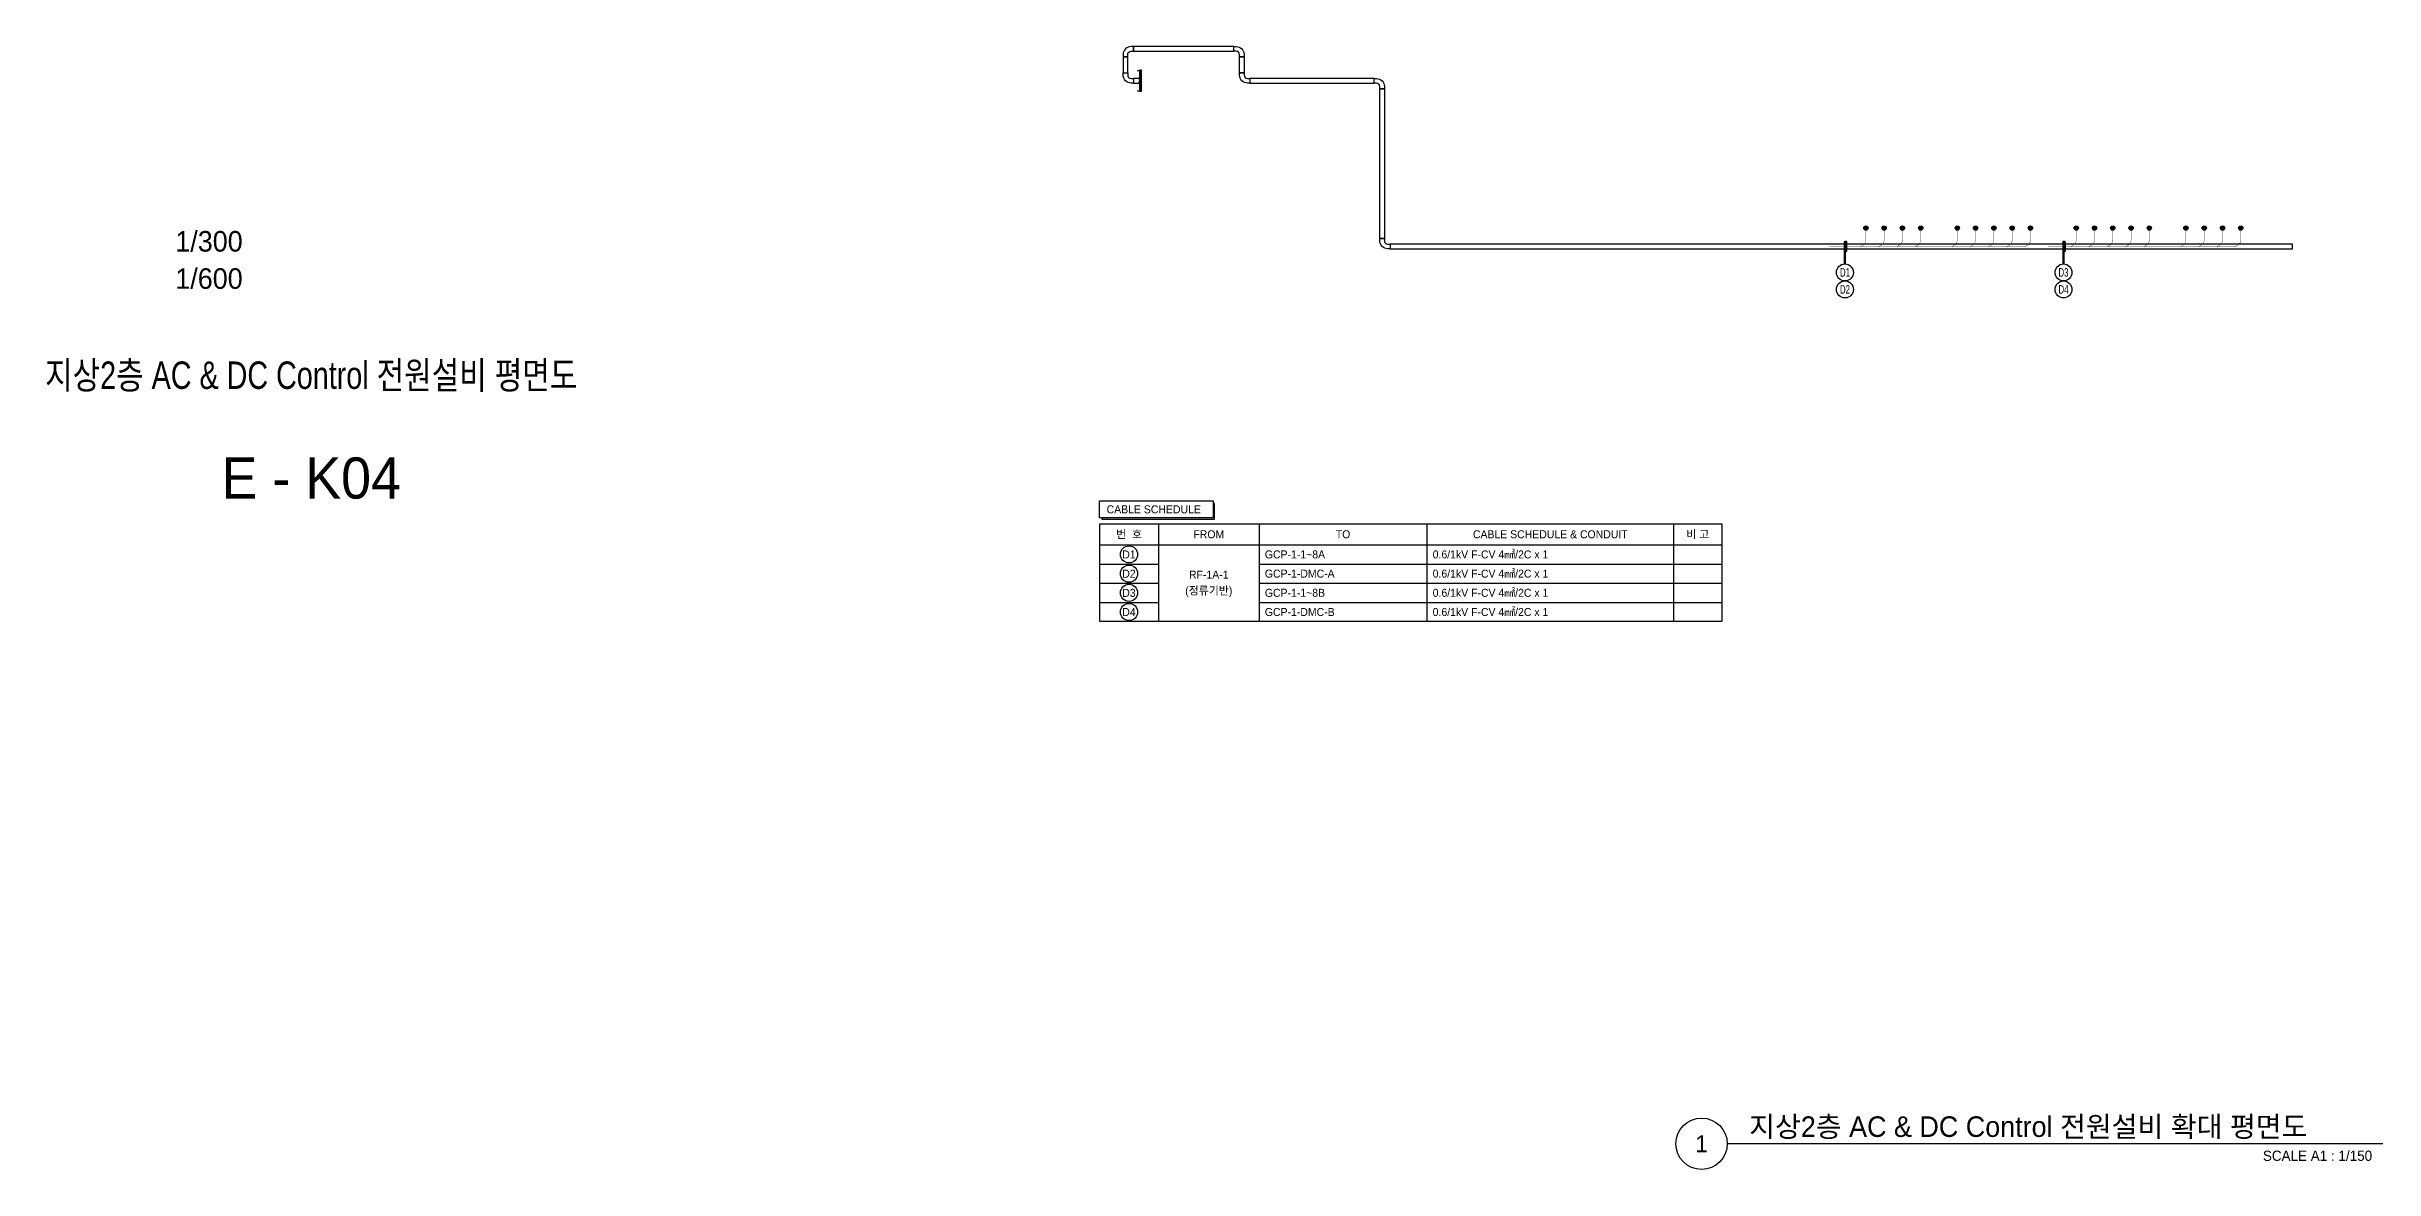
# Model space of a CAD drawing. Header units: millimetres. Extents: x 51585 to 374593, y 4425 to 1197630.
# Drawn here: x 221674 to 323495, y 182625 to 231775 of the extents above; entities that cross this region are included whole.
import ezdxf
from ezdxf.enums import TextEntityAlignment as Align

# ---------------------------------------------------------------- set-up
doc = ezdxf.new("R2010")
doc.units = ezdxf.units.MM
doc.header["$LTSCALE"] = 50
for name, color, linetype in [('-----26 Electrical Cable Tray_CONT', 3, 'Continuous'), ('-----29 Indicator', 1, 'Continuous'), ('-----30 Text', 2, 'Continuous'), ('-----41 Drawing Title', 2, 'Continuous'), ('-----42 Drawing Number', 2, 'Continuous'), ('-----43 Drawing Scale', 3, 'Continuous'), ('DC CONTROL CABLE', 1, 'Continuous')]:
    doc.layers.add(name, color=color, linetype=linetype)
doc.styles.add('ELEC', font='')
doc.styles.add('X-PLAN$0$ELEC', font='malgun.ttf')
doc.styles.add('돋움', font='')
doc.styles.get('ELEC').set_extended_font_data('Dotum')
doc.styles.get('돋움').set_extended_font_data('Dotum')

msp = doc.modelspace()

# ---------------------------------------------------------------- hatches: boundary and pattern name
at = {"layer": 'DC CONTROL CABLE', "linetype": 'Continuous'}
h = msp.add_hatch(color=256, dxfattribs=at)
edge = h.paths.add_edge_path()
edge.add_arc((301250, 223827), 93.6, 270, 630, ccw=False)
h = msp.add_hatch(color=256, dxfattribs=at)
edge = h.paths.add_edge_path()
edge.add_arc((302050, 223827), 93.6, 270, 630, ccw=False)
h = msp.add_hatch(color=256, dxfattribs=at)
edge = h.paths.add_edge_path()
edge.add_arc((302850, 223827), 93.6, 270, 630, ccw=False)
h = msp.add_hatch(color=256, dxfattribs=at)
edge = h.paths.add_edge_path()
edge.add_arc((303650, 223827), 93.6, 270, 630, ccw=False)
h = msp.add_hatch(color=256, dxfattribs=at)
edge = h.paths.add_edge_path()
edge.add_arc((305250, 223827), 93.6, 270, 630, ccw=False)
h = msp.add_hatch(color=256, dxfattribs=at)
edge = h.paths.add_edge_path()
edge.add_arc((306050, 223827), 93.6, 270, 630, ccw=False)
h = msp.add_hatch(color=256, dxfattribs=at)
edge = h.paths.add_edge_path()
edge.add_arc((306850, 223827), 93.6, 270, 630, ccw=False)
h = msp.add_hatch(color=256, dxfattribs=at)
edge = h.paths.add_edge_path()
edge.add_arc((307650, 223827), 93.6, 270, 630, ccw=False)
h = msp.add_hatch(color=256, dxfattribs=at)
edge = h.paths.add_edge_path()
edge.add_arc((308450, 223827), 93.6, 270, 630, ccw=False)
h = msp.add_hatch(color=256, dxfattribs=at)
edge = h.paths.add_edge_path()
edge.add_arc((310450, 223827), 93.6, 270, 630, ccw=False)
h = msp.add_hatch(color=256, dxfattribs=at)
edge = h.paths.add_edge_path()
edge.add_arc((311250, 223827), 93.6, 270, 630, ccw=False)
h = msp.add_hatch(color=256, dxfattribs=at)
edge = h.paths.add_edge_path()
edge.add_arc((312050, 223827), 93.6, 270, 630, ccw=False)
h = msp.add_hatch(color=256, dxfattribs=at)
edge = h.paths.add_edge_path()
edge.add_arc((312850, 223827), 93.6, 270, 630, ccw=False)
h = msp.add_hatch(color=256, dxfattribs=at)
edge = h.paths.add_edge_path()
edge.add_arc((313650, 223827), 93.6, 270, 630, ccw=False)
h = msp.add_hatch(color=256, dxfattribs=at)
edge = h.paths.add_edge_path()
edge.add_arc((315250, 223827), 93.6, 270, 630, ccw=False)
h = msp.add_hatch(color=256, dxfattribs=at)
edge = h.paths.add_edge_path()
edge.add_arc((316050, 223827), 93.6, 270, 630, ccw=False)
h = msp.add_hatch(color=256, dxfattribs=at)
edge = h.paths.add_edge_path()
edge.add_arc((316850, 223827), 93.6, 270, 630, ccw=False)
h = msp.add_hatch(color=256, dxfattribs=at)
edge = h.paths.add_edge_path()
edge.add_arc((317650, 223827), 93.6, 270, 630, ccw=False)

# ---------------------------------------------------------------- linework, layer by layer
at = {"layer": '-----26 Electrical Cable Tray_CONT'}
for points in [[(268962, 231425, -0.4142136), (269112, 231575), (269212, 231575), (269212, 231775), (269112, 231775, 0.4142136), (268762, 231425), (268762, 231325), (268962, 231325)], [(273856, 231425, 0.4142136), (273706, 231575), (273606, 231575), (273606, 231775), (273706, 231775, -0.4142136), (274056, 231425), (274056, 231325), (273856, 231325)], [(268962, 230525, 0.4142136), (269112, 230375), (269212, 230375), (269212, 230175), (269112, 230175, -0.4142136), (268762, 230525), (268762, 230625), (268962, 230625)], [(274056, 230525, 0.4142136), (274206, 230375), (274306, 230375), (274306, 230175), (274206, 230175, -0.4142136), (273856, 230525), (273856, 230625), (274056, 230625)], [(279989, 230025, 0.4142136), (279839, 230175), (279739, 230175), (279739, 230375), (279839, 230375, -0.4142136), (280189, 230025), (280189, 229925), (279989, 229925)], [(280189, 223272, 0.4142136), (280339, 223122), (280439, 223122), (280439, 222922), (280339, 222922, -0.4142136), (279989, 223272), (279989, 223372), (280189, 223372)]]:
    msp.add_lwpolyline(points, format="xyb", close=True, dxfattribs=at)
for points in [[(268962, 231325), (268762, 231325), (268762, 230625), (268962, 230625)], [(273606, 231575), (273606, 231775), (269212, 231775), (269212, 231575)], [(273856, 231325), (274056, 231325), (274056, 230625), (273856, 230625)], [(269500, 230175), (269500, 230375), (269212, 230375), (269212, 230175)], [(279739, 230175), (279739, 230375), (274306, 230375), (274306, 230175)], [(279989, 229925), (280189, 229925), (280189, 223372), (279989, 223372)], [(319909, 222922), (319909, 223122), (280439, 223122), (280439, 222922)]]:
    msp.add_lwpolyline(points, close=True, dxfattribs=at)
at = {"layer": '-----29 Indicator', "lineweight": 100}
for points in [[(300336, 222259), (300336, 222259), (300336, 223230), (300389, 223230), (300389, 222814), (300300, 222814)], [(309894, 222259), (309894, 222259), (309894, 223230), (309948, 223230), (309948, 222814), (309859, 222814)]]:
    msp.add_lwpolyline(points, dxfattribs=at)
at = {"layer": '-----29 Indicator'}
for centre in [(300336, 221888), (309894, 221888), (300336, 221145), (309894, 221145)]:
    msp.add_circle(centre, 371, dxfattribs=at)
at = {"layer": '-----41 Drawing Title', "color": 7}
msp.add_line((324236, 183750), (295189, 183750), dxfattribs=at)
msp.add_circle((294064, 183750), 1125, dxfattribs=at)
at = {"color": 0}
for points in [[(269400, 230700), (269400, 230725), (269500, 230725), (269500, 229825), (269400, 229825), (269400, 229850)], [(269500, 230750), (269550, 230750), (269550, 229800), (269500, 229800), (269500, 230750)]]:
    msp.add_lwpolyline(points, dxfattribs=at)
at = {"layer": 'DC CONTROL CABLE', "linetype": 'Continuous'}
for points in [[(299218, 223022, 0, 202, 0), (299668, 223022, 0, 0, 0), (299869, 223022, 0, 0, 0)], [(308776, 223022, 0, 202, 0), (309226, 223022, 0, 0, 0), (309428, 223022, 0, 0, 0)]]:
    msp.add_lwpolyline(points, format="xyseb", dxfattribs=at)
at = {"layer": 'DC CONTROL CABLE', "linetype": 'Continuous', "const_width": 15}
for points in [[(308450, 223827), (308450, 223322, -0.4142136), (308150, 223022), (299668, 223022)], [(301250, 223827), (301250, 223322, -0.4142136), (300950, 223022), (300950, 223022)], [(302050, 223827), (302050, 223322, -0.4142136), (301750, 223022), (301750, 223022)], [(302850, 223827), (302850, 223322, -0.4142136), (302550, 223022), (302550, 223022)], [(303650, 223827), (303650, 223322, -0.4142136), (303350, 223022), (303350, 223022)], [(305250, 223827), (305250, 223322, -0.4142136), (304950, 223022), (304950, 223022)], [(306050, 223827), (306050, 223322, -0.4142136), (305750, 223022), (305750, 223022)], [(306850, 223827), (306850, 223322, -0.4142136), (306550, 223022), (306550, 223022)], [(307650, 223827), (307650, 223322, -0.4142136), (307350, 223022), (307350, 223022)], [(317650, 223827), (317650, 223322, -0.4142136), (317350, 223022), (309226, 223022)], [(310450, 223827), (310450, 223322, -0.4142136), (310150, 223022), (310150, 223022)], [(311250, 223827), (311250, 223322, -0.4142136), (310950, 223022), (310950, 223022)], [(312050, 223827), (312050, 223322, -0.4142136), (311750, 223022), (311750, 223022)], [(312850, 223827), (312850, 223322, -0.4142136), (312550, 223022), (312550, 223022)], [(313650, 223827), (313650, 223322, -0.4142136), (313350, 223022), (313350, 223022)], [(315250, 223827), (315250, 223322, -0.4142136), (314950, 223022), (314950, 223022)], [(316050, 223827), (316050, 223322, -0.4142136), (315750, 223022), (315750, 223022)], [(316850, 223827), (316850, 223322, -0.4142136), (316550, 223022), (316550, 223022)]]:
    msp.add_lwpolyline(points, format="xyb", dxfattribs=at)
at = {"layer": 'DC CONTROL CABLE', "linetype": 'Continuous'}
for centre in [(301250, 223827), (302050, 223827), (302850, 223827), (303650, 223827), (305250, 223827), (306050, 223827), (306850, 223827), (307650, 223827), (308450, 223827), (310450, 223827), (311250, 223827), (312050, 223827), (312850, 223827), (313650, 223827), (315250, 223827), (316050, 223827), (316850, 223827), (317650, 223827)]:
    msp.add_circle(centre, 93.8, dxfattribs=at)

# ---------------------------------------------------------------- texts
at = {"layer": '-----30 Text', "linetype": 'Continuous', "style": 'ELEC', "width": 0.7}
for s, p in [('D1', (300336, 221888)), ('D3', (309894, 221888)), ('D2', (300336, 221145)), ('D4', (309894, 221145))]:
    msp.add_text(s, height=375, dxfattribs=at).set_placement(p, align=Align.MIDDLE)
at = {"layer": '-----41 Drawing Title', "style": 'ELEC', "width": 0.8}
msp.add_text('지상2층 AC & DC Control 전원설비 평면도', height=1200, dxfattribs=at).set_placement((233250, 217390), align=Align.MIDDLE_CENTER)
at = {"layer": '-----41 Drawing Title', "color": 2, "style": 'ELEC'}
msp.add_text('지상2층 AC & DC Control 전원설비 확대 평면도', height=900, dxfattribs=at).set_placement((296148, 184050))
at = {"layer": '-----41 Drawing Title', "color": 7, "style": 'ELEC'}
msp.add_text('1', height=750, dxfattribs=at).set_placement((294064, 183750), align=Align.MIDDLE)
at = {"layer": '-----41 Drawing Title', "style": 'ELEC'}
msp.add_text('SCALE A1 : 1/150', height=450, dxfattribs=at).set_placement((323394, 183000), align=Align.RIGHT)
at = {"layer": '-----42 Drawing Number', "style": 'ELEC'}
msp.add_text('E - K04', height=1800, dxfattribs=at).set_placement((233250, 212890), align=Align.MIDDLE_CENTER)
at = {"layer": '-----43 Drawing Scale', "style": 'ELEC'}
for s, p in [('1/300', (228779, 223250)), ('1/600', (228779, 221620))]:
    msp.add_text(s, height=900, dxfattribs=at).set_placement(p, align=Align.MIDDLE_CENTER)
at = {"color": 0, "style": 'X-PLAN$0$ELEC', "width": 0.7}
msp.add_text('LV 트레이 건물용', height=50, rotation=90, dxfattribs=at).set_placement((269446, 230275), align=Align.MIDDLE_CENTER)

# ---------------------------------------------------------------- wipeouts: each hides what was drawn before it
msp.add_wipeout([(294953, 206605), (267737, 206605), (267737, 210889), (294953, 210889)]).dxf.layer = '-----29 Indicator'

# ---------------------------------------------------------------- next in the draw order: linework, layer by layer
at = {"layer": '-----29 Indicator'}
for points in [[(267736, 211886), (272695, 211886), (272695, 211151), (267736, 211151)], [(294953, 206605), (267737, 206605), (267737, 210889), (294953, 210889)]]:
    msp.add_lwpolyline(points, close=True, dxfattribs=at)
for points in [[(267834, 211151), (267834, 211088), (272765, 211088), (272765, 211774), (272695, 211774)], [(270307, 210889), (270307, 206605)], [(274712, 210889), (274712, 206605)], [(282053, 210889), (282053, 206605)], [(292840, 210889), (292840, 206605)], [(267737, 209965), (294953, 209965)], [(267737, 209965), (294953, 209965)], [(267737, 209125), (270307, 209125)], [(274712, 209125), (294953, 209125)], [(267737, 208285), (270307, 208285)], [(274712, 208285), (294953, 208285)], [(267737, 207445), (270307, 207445)], [(274712, 207445), (294953, 207445)]]:
    msp.add_lwpolyline(points, dxfattribs=at)
for centre in [(269022, 209545), (269022, 208705), (269022, 207865), (269022, 207025)]:
    msp.add_circle(centre, 375, dxfattribs=at)

# ---------------------------------------------------------------- next in the draw order: texts
at = {"layer": '-----30 Text', "style": '돋움'}
msp.add_text('CABLE SCHEDULE', height=350, dxfattribs=at).set_placement((268041, 211344))
for s, p in [('번  호', (269022, 210427)), ('FROM', (272510, 210427)), ('TO', (278383, 210427)), ('CABLE SCHEDULE & CONDUIT', (287447, 210427)), ('비 고', (293897, 210427)), ('RF-1A-1', (272510, 208660)), ('(정류기반)', (272510, 207960))]:
    msp.add_text(s, height=350, dxfattribs=at).set_placement(p, align=Align.MIDDLE_CENTER)
for s, p in [('0.6/1kV F-CV 4㎟/2C x 1', (282303, 209545)), ('GCP-1-1~8A', (274962, 209545)), ('GCP-1-DMC-A', (274962, 208705)), ('0.6/1kV F-CV 4㎟/2C x 1', (282303, 208705)), ('GCP-1-1~8B', (274962, 207865)), ('0.6/1kV F-CV 4㎟/2C x 1', (282303, 207865)), ('GCP-1-DMC-B', (274962, 207025)), ('0.6/1kV F-CV 4㎟/2C x 1', (282303, 207025))]:
    msp.add_text(s, height=350, dxfattribs=at).set_placement(p, align=Align.MIDDLE_LEFT)
for s, p in [('D1', (269018, 209543)), ('D2', (269018, 208703)), ('D3', (269018, 207863)), ('D4', (269018, 207023))]:
    msp.add_text(s, height=350, dxfattribs=at).set_placement(p, align=Align.MIDDLE)

doc.saveas('drawing.dxf')
